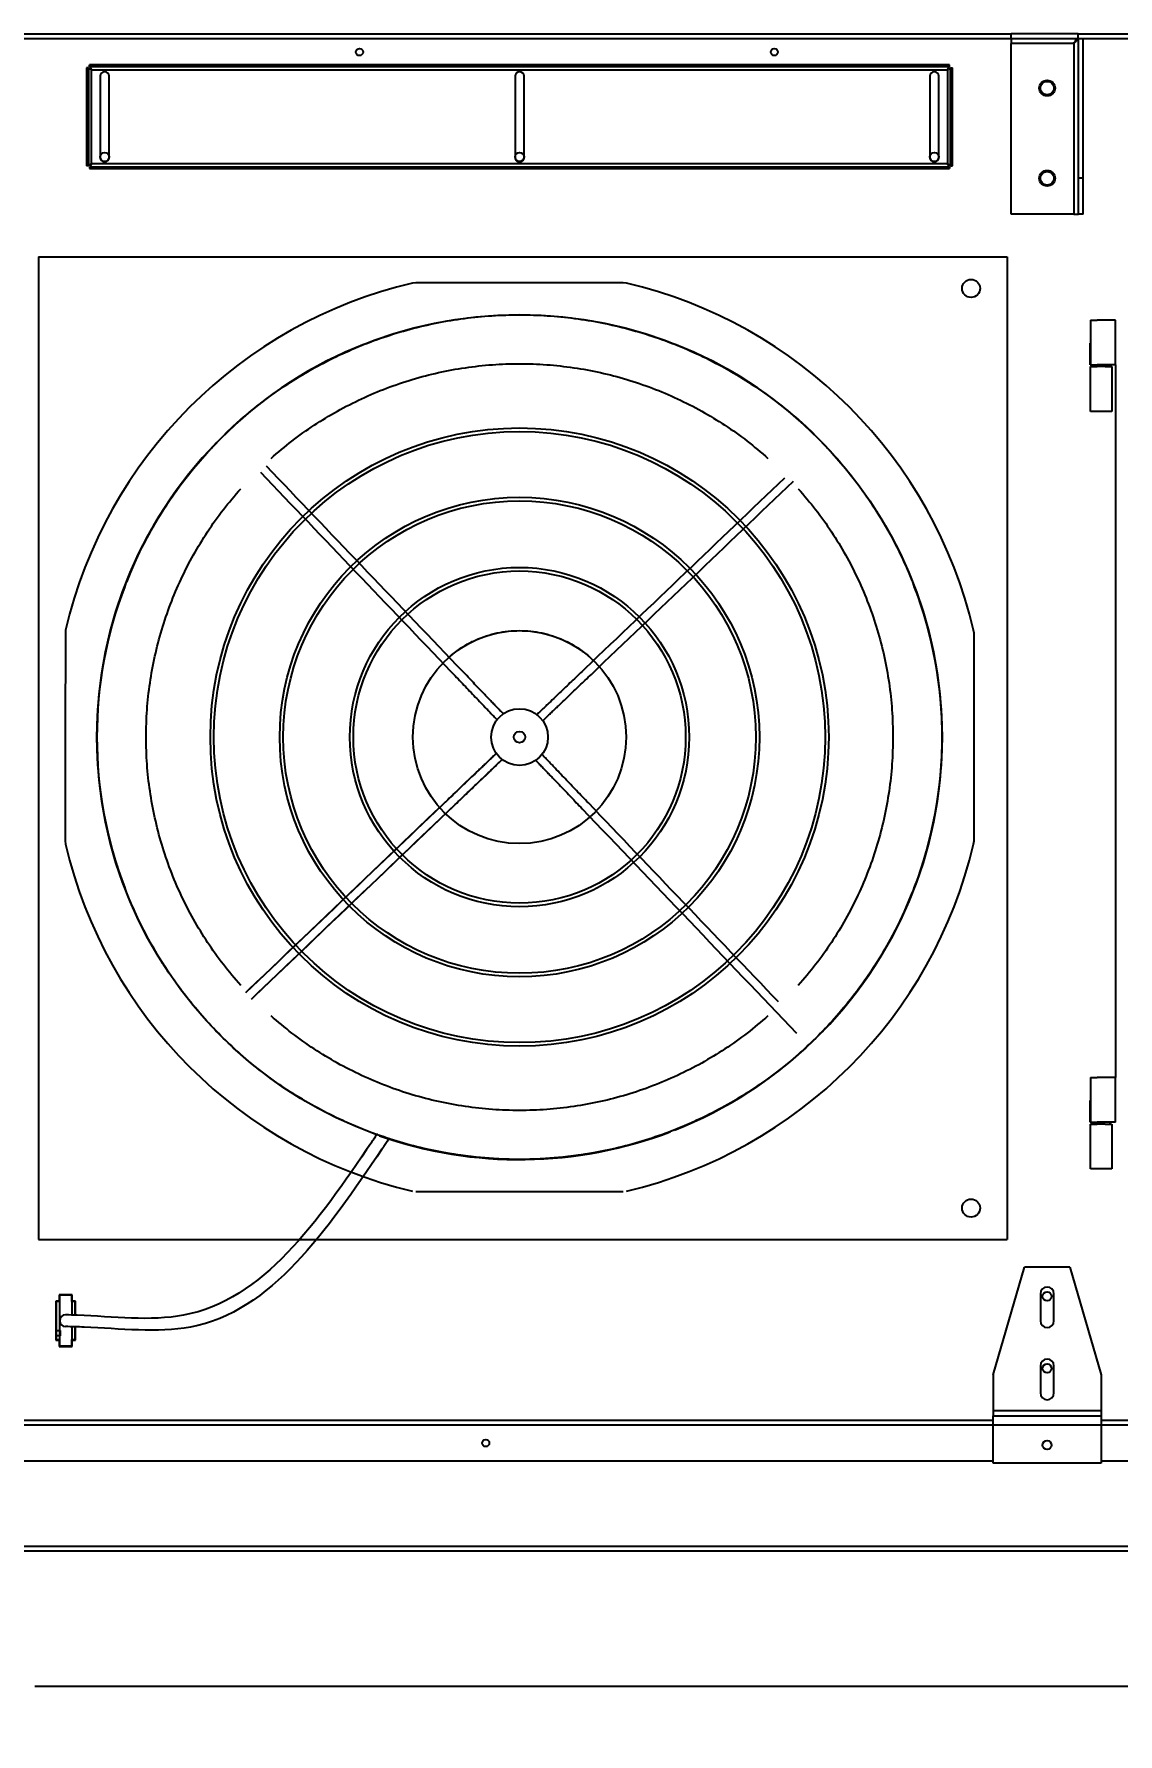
# Model space of a CAD drawing. Header units: inches. Extents: x 547 to 857, y 494 to 690.
# Drawn here: x 661.53 to 691.58, y 534.74 to 581.88 of the extents above; entities that cross this region are included whole.
import ezdxf

# ---------------------------------------------------------------- set-up
doc = ezdxf.new("R2010")
doc.units = ezdxf.units.IN
doc.header["$MEASUREMENT"] = 0
doc.header["$PDSIZE"] = -1
doc.dimstyles.new('RAE Solutions', dxfattribs={"dimtxt": 2, "dimasz": 1.5, "dimexe": 0.5, "dimexo": 0.5, "dimgap": 0.5, "dimtad": 0, "dimtih": 1, "dimtoh": 1, "dimdec": 3, "dimrnd": 0.125, "dimzin": 1, "dimdsep": 46, "dimlunit": 5, "dimtxsty": 'Standard', "dimcen": 0.09, "dimadec": 0, "dimazin": 0, "dimtfac": 1, "dimtdec": 3, "dimtofl": 0, "dimtmove": 0, "dimatfit": 3, "dimfxl": 1, "dimtolj": 1, "dimtzin": 1, "dimarcsym": 0})

# ---------------------------------------------------------------- blocks, each defined once
blk = doc.blocks.new('*D209')
at = {"color": 0, "linetype": 'Continuous', "lineweight": -2}
for p, q in [((588.557, 541.797), (588.557, 535.556)), ((729.548, 541.924), (729.548, 535.556)), ((590.057, 536.056), (656.552, 536.056)), ((728.048, 536.056), (661.552, 536.056))]:
    blk.add_line(p, q, dxfattribs=at)
at = {"color": 0, "linetype": 'Continuous'}
for points in [[(590.057, 536.306), (590.057, 535.806), (588.557, 536.056)], [(728.048, 536.306), (728.048, 535.806), (729.548, 536.056)]]:
    blk.add_solid(points, dxfattribs=at)
at = {"layer": 'Defpoints', "color": 0, "linetype": 'Continuous'}
for p in [(588.557, 542.297), (729.548, 542.424), (729.548, 536.056)]:
    blk.add_point(p, dxfattribs=at)
at = {"color": 0, "linetype": 'Continuous', "lineweight": 25, "insert": (659.052, 536.056), "char_height": 2, "attachment_point": 5}
blk.add_mtext('\\A1;141', dxfattribs=at)

msp = doc.modelspace()

# ---------------------------------------------------------------- linework, layer by layer
at = {"linetype": 'Continuous', "lineweight": 25}
for p, q in [((688.6145, 581.7463), (660.4681, 581.7463)), ((660.4775, 581.8793), (688.6145, 581.8793)), ((688.6145, 581.7493), (688.6145, 581.8793)), ((690.4775, 581.8793), (688.6145, 581.8793)), ((690.4775, 581.7493), (688.6145, 581.7493)), ((688.6145, 581.7493), (688.6145, 581.6153)), ((718.552, 581.7463), (690.4681, 581.7463)), ((690.4775, 581.7493), (690.4775, 581.8793)), ((690.4775, 581.8793), (718.552, 581.8793)), ((690.6145, 581.7422), (690.4845, 581.7422)), ((690.4845, 577.8793), (690.4845, 581.7422)), ((690.6145, 577.8793), (690.6145, 581.7422)), ((690.3505, 581.6153), (688.6145, 581.6153)), ((688.6145, 576.8793), (688.6145, 581.6153)), ((690.3505, 581.6153), (690.3505, 576.8793)), ((663.0388, 580.9438), (662.9888, 580.9438)), ((662.9888, 580.9438), (662.9888, 578.2244)), ((663.0388, 580.9438), (663.0388, 578.2244)), ((686.911, 581.0216), (663.0666, 581.0216)), ((663.0666, 580.9716), (663.0666, 581.0216)), ((686.911, 580.9716), (663.0666, 580.9716)), ((663.1218, 580.8886), (686.8558, 580.8886)), ((663.1218, 578.2796), (663.1218, 580.8886)), ((686.8558, 580.8886), (686.8558, 578.2796)), ((686.911, 580.9716), (686.911, 581.0216)), ((686.9388, 580.9438), (686.9888, 580.9438)), ((686.9388, 578.2244), (686.9388, 580.9438)), ((686.9888, 578.2244), (686.9888, 580.9438)), ((663.3638, 580.7091), (663.3638, 578.4591)), ((663.6138, 578.4591), (663.6138, 580.7091)), ((674.8638, 580.7091), (674.8638, 578.4591)), ((675.1138, 578.4591), (675.1138, 580.7091)), ((686.3638, 580.7091), (686.3638, 578.4591)), ((686.6138, 578.4591), (686.6138, 580.7091)), ((663.0388, 578.2244), (662.9888, 578.2244)), ((663.0666, 578.1966), (663.0666, 578.1466)), ((663.0666, 578.1966), (686.911, 578.1966)), ((663.0666, 578.1466), (686.911, 578.1466)), ((686.8558, 578.2796), (663.1218, 578.2796)), ((686.911, 578.1966), (686.911, 578.1466)), ((686.9388, 578.2244), (686.9888, 578.2244)), ((690.6145, 577.8793), (690.4845, 577.8793)), ((690.4845, 576.8793), (690.4845, 577.8793)), ((690.6145, 576.8793), (690.6145, 577.8793)), ((690.3505, 576.8793), (688.6145, 576.8793)), ((690.3505, 576.8793), (690.4845, 576.8793)), ((690.6145, 576.8793), (690.4845, 576.8793)), ((661.6515, 575.7008), (661.6515, 548.4508)), ((661.6515, 575.7008), (688.5055, 575.7008)), ((688.5055, 575.7008), (688.5055, 548.4508)), ((672.1112, 574.9831), (672.0209, 574.9726)), ((677.8664, 574.9831), (672.1112, 574.9831)), ((677.9567, 574.9726), (677.8664, 574.9831)), ((690.818, 573.9458), (690.818, 573.3112)), ((690.818, 573.9458), (691.0055, 573.9458)), ((691.5055, 573.9458), (691.0055, 573.9458)), ((691.5055, 572.7058), (691.5055, 573.9458)), ((690.808, 572.7058), (690.808, 573.3112)), ((690.808, 573.3112), (690.818, 573.3112)), ((690.818, 573.3112), (690.818, 572.7058)), ((690.808, 572.7058), (690.818, 572.7058)), ((690.818, 572.7058), (691.0055, 572.7058)), ((690.8645, 572.7058), (690.8645, 572.6558)), ((691.5055, 572.7058), (691.0055, 572.7058)), ((691.3645, 572.6558), (691.3645, 572.7058)), ((691.5055, 572.7058), (691.5055, 552.9458)), ((690.8175, 571.4158), (690.8175, 572.6558)), ((690.8175, 572.6558), (691.005, 572.6558)), ((691.224, 572.6558), (691.005, 572.6558)), ((691.224, 572.6558), (691.4115, 572.6558)), ((691.4115, 572.6558), (691.4115, 571.4158)), ((691.005, 571.4158), (690.8175, 571.4158)), ((691.224, 571.4158), (691.005, 571.4158)), ((691.4115, 571.4158), (691.224, 571.4158)), ((687.5872, 565.2623), (687.5767, 565.3526)), ((687.5873, 562.3847), (687.5872, 565.2623)), ((662.3903, 562.3847), (662.3904, 559.5071)), ((687.5872, 559.5071), (687.5873, 562.3847)), ((662.3904, 559.5071), (662.4009, 559.4167)), ((687.5767, 559.4167), (687.5872, 559.5071)), ((690.818, 552.9458), (690.818, 552.3112)), ((690.818, 552.9458), (691.0055, 552.9458)), ((691.5055, 552.9458), (691.0055, 552.9458)), ((691.5055, 551.7058), (691.5055, 552.9458)), ((690.808, 551.7058), (690.808, 552.3112)), ((690.808, 552.3112), (690.818, 552.3112)), ((690.818, 552.3112), (690.818, 551.7058)), ((690.808, 551.7058), (690.818, 551.7058)), ((690.8175, 550.4158), (690.8175, 551.6558)), ((690.8175, 551.6558), (691.005, 551.6558)), ((690.818, 551.7058), (691.0055, 551.7058)), ((690.8645, 551.7058), (690.8645, 551.6558)), ((691.224, 551.6558), (691.005, 551.6558)), ((691.5055, 551.7058), (691.0055, 551.7058)), ((691.224, 551.6558), (691.4115, 551.6558)), ((691.3645, 551.6558), (691.3645, 551.7058)), ((691.4115, 551.6558), (691.4115, 550.4158)), ((691.005, 550.4158), (690.8175, 550.4158)), ((691.224, 550.4158), (691.005, 550.4158)), ((691.4115, 550.4158), (691.224, 550.4158)), ((672.1112, 549.7862), (677.8664, 549.7862)), ((661.6515, 548.4508), (688.5055, 548.4508)), ((688.1145, 544.6997), (688.9895, 547.6857)), ((690.2395, 547.6857), (688.9895, 547.6857)), ((690.2395, 547.6857), (691.1145, 544.6997)), ((662.5868, 546.9193), (662.2268, 546.9193)), ((662.2268, 546.9193), (662.2268, 546.7443)), ((662.5768, 546.9193), (662.2368, 546.9193)), ((662.2368, 546.9193), (662.2368, 546.7443)), ((662.5768, 546.9093), (662.2368, 546.9093)), ((662.2368, 546.9093), (662.2368, 546.7343)), ((662.5768, 546.7443), (662.5768, 546.9193)), ((662.5768, 546.7343), (662.5768, 546.9093)), ((662.5868, 546.7443), (662.5868, 546.9193)), ((689.427, 546.9497), (689.427, 546.1997)), ((689.802, 546.1997), (689.802, 546.9497)), ((662.1318, 546.7443), (662.1318, 545.6593)), ((662.2268, 546.7443), (662.1318, 546.7443)), ((662.1418, 546.7443), (662.1418, 545.9293)), ((662.2368, 546.7443), (662.1418, 546.7443)), ((662.1418, 546.7343), (662.1418, 545.6693)), ((662.2368, 546.7343), (662.1418, 546.7343)), ((662.2368, 546.7343), (662.2368, 545.6693)), ((662.6718, 546.7443), (662.5768, 546.7443)), ((662.6718, 546.7343), (662.5768, 546.7343)), ((662.5768, 546.7343), (662.5768, 546.3603)), ((662.6818, 546.7443), (662.5868, 546.7443)), ((662.6718, 546.357), (662.6718, 546.7443)), ((662.6718, 546.357), (662.6718, 546.7343)), ((662.6718, 546.4954), (662.6718, 546.357)), ((662.6818, 546.3566), (662.6818, 546.7443)), ((662.1418, 545.9293), (662.2518, 545.9293)), ((662.2518, 545.9293), (662.2518, 545.7793)), ((662.5768, 546.0356), (662.5768, 545.6693)), ((662.6718, 545.6793), (662.6718, 546.0333)), ((662.6718, 545.6693), (662.6718, 546.0333)), ((662.6818, 545.6593), (662.6818, 546.033)), ((662.1318, 545.6593), (662.2268, 545.6593)), ((662.2518, 545.7793), (662.1418, 545.7793)), ((662.1418, 545.7793), (662.1418, 545.6793)), ((662.1418, 545.6793), (662.2368, 545.6793)), ((662.1418, 545.6693), (662.2368, 545.6693)), ((662.2268, 545.6593), (662.2268, 545.4843)), ((662.2268, 545.4843), (662.5868, 545.4843)), ((662.2368, 545.6793), (662.2368, 545.5043)), ((662.2368, 545.6693), (662.2368, 545.4943)), ((662.2368, 545.5043), (662.5768, 545.5043)), ((662.2368, 545.4943), (662.5768, 545.4943)), ((662.5768, 545.5043), (662.5768, 545.6793)), ((662.5768, 545.6793), (662.6718, 545.6793)), ((662.5768, 545.4943), (662.5768, 545.6693)), ((662.5768, 545.6693), (662.6718, 545.6693)), ((662.5868, 545.6593), (662.6818, 545.6593)), ((662.5868, 545.4843), (662.5868, 545.6593)), ((689.427, 544.9497), (689.427, 544.1997)), ((689.802, 544.1997), (689.802, 544.9497)), ((688.1145, 544.6997), (688.1145, 543.6997)), ((691.1145, 544.6997), (691.1145, 543.6997)), ((691.1145, 543.6997), (688.1145, 543.6997)), ((688.1145, 543.6997), (688.1145, 543.5657)), ((688.1145, 543.3017), (688.1145, 543.5657)), ((688.1145, 543.5657), (691.1145, 543.5657)), ((691.1145, 543.6997), (691.1145, 543.5657)), ((691.1145, 543.5657), (691.1145, 543.3017)), ((688.1145, 543.4353), (661.1145, 543.4353)), ((688.1145, 543.3023), (661.1145, 543.3023)), ((688.1145, 542.2532), (688.1145, 543.3017)), ((691.1145, 543.3017), (688.1145, 543.3017)), ((729.4975, 543.4353), (691.1145, 543.4353)), ((729.4975, 543.3023), (691.1145, 543.3023)), ((691.1145, 543.3017), (691.1145, 542.2532)), ((688.1145, 542.3103), (661.1145, 542.3103)), ((691.1145, 542.2532), (688.1145, 542.2532)), ((729.4975, 542.3103), (691.1145, 542.3103)), ((588.6636, 539.9558), (729.4405, 539.9558)), ((588.7395, 539.8228), (729.3645, 539.8228))]:
    msp.add_line(p, q, dxfattribs=at)
msp.add_line((662.4009, 565.3526), (662.3903, 562.3847))
for centre, radius in [((670.552, 581.3793), 0.0995), ((682.052, 581.3793), 0.0995), ((689.6145, 580.3793), 0.2188), ((689.6145, 580.3793), 0.1875), ((663.4888, 578.4718), 0.125), ((674.9888, 578.4718), 0.125), ((686.4888, 578.4718), 0.125), ((689.6145, 577.8793), 0.2188), ((689.6145, 577.8793), 0.1875), ((687.5055, 574.8258), 0.25), ((674.9888, 562.3847), 11.7126), ((674.9888, 562.3847), 8.5704), ((674.9888, 562.3847), 8.472), ((674.9888, 562.3847), 6.6478), ((674.9888, 562.3847), 6.5493), ((674.9888, 562.3847), 4.7037), ((674.9888, 562.3847), 4.6053), ((674.9888, 562.3847), 0.7874), ((674.9888, 562.3847), 0.1575), ((674.9888, 562.3847), 0.1575), ((687.5055, 549.3258), 0.25), ((689.6145, 546.8793), 0.125), ((689.6145, 544.8793), 0.125), ((674.052, 542.8103), 0.0995), ((689.6145, 542.7532), 0.125)]:
    msp.add_circle(centre, radius, dxfattribs=at)
msp.add_circle((674.9888, 562.3847), 2.9528)
for centre, radius, start, end in [((663.4888, 580.7091), 0.125, 0, 180), ((674.9888, 580.7091), 0.125, 0, 180), ((686.4888, 580.7091), 0.125, 0, 180), ((663.4888, 578.4591), 0.125, 180, 0), ((674.9888, 578.4591), 0.125, 180, 0), ((686.4888, 578.4591), 0.125, 180, 0), ((674.9888, 562.3847), 12.9331, 103.26667, 166.73333), ((674.9888, 562.3847), 12.9331, 13.26667, 76.73333), ((674.9888, 562.3847), 11.7147, 111.53134, 134.20264), ((674.9888, 562.3847), 11.7147, 45.79736, 68.46866), ((674.9888, 562.3847), 11.7147, 135.79736, 158.46866), ((674.9888, 562.3847), 11.7147, 159.09994, 200.90006), ((674.9888, 562.3847), 11.7147, 339.09994, 20.90006), ((674.9888, 562.3847), 12.9331, 193.26667, 256.73333), ((674.9888, 562.3847), 12.9331, 283.26667, 346.73333), ((674.9888, 562.3847), 11.7147, 315.79736, 338.46866), ((674.9888, 562.3847), 11.7147, 291.53134, 314.20264), ((674.9888, 562.3847), 11.7147, 250.65335, 290.90006), ((689.6145, 546.9497), 0.1875, 0, 180), ((662.4068, 546.2018), 0.1631, 90, 270), ((689.6145, 546.1997), 0.1875, 180, 0), ((689.6145, 544.9497), 0.1875, 0, 180), ((689.6145, 544.1997), 0.1875, 180, 0)]:
    msp.add_arc(centre, radius, start, end, dxfattribs=at)
for points, knots in [([(690.3505, 581.6153), (690.3611, 581.6328), (690.3823, 581.668), (690.414, 581.7123), (690.4457, 581.7432), (690.4669, 581.7473), (690.4775, 581.7493)], [0, 0, 0, 0, 0.24999971, 0.50000315, 0.74999934, 1, 1, 1, 1]), ([(690.4845, 581.7422), (690.4835, 581.7412), (690.4813, 581.7391), (690.4653, 581.7259), (690.439, 581.7025), (690.4003, 581.6639), (690.3678, 581.6322), (690.3505, 581.6153)], [0, 0, 0, 0, 0.15115308, 0.30199712, 0.4605097, 0.71197643, 1, 1, 1, 1]), ([(663.1218, 580.8886), (663.1117, 580.8929), (663.0914, 580.9015), (663.065, 580.9143), (663.0462, 580.9272), (663.0393, 580.937), (663.0389, 580.9425), (663.0388, 580.9438)], [0, 0, 0, 0, 0.2332194, 0.4664915, 0.6997635, 0.9330422, 1, 1, 1, 1]), ([(663.0666, 580.9716), (663.0709, 580.9705), (663.0795, 580.9683), (663.0924, 580.9515), (663.1052, 580.9272), (663.1151, 580.9045), (663.1206, 580.8915), (663.1218, 580.8886)], [0, 0, 0, 0, 0.2332203, 0.4664921, 0.6997636, 0.9330435, 1, 1, 1, 1]), ([(686.8558, 580.8886), (686.8601, 580.8987), (686.8687, 580.919), (686.8815, 580.9454), (686.8944, 580.9642), (686.9042, 580.9711), (686.9097, 580.9715), (686.911, 580.9716)], [0, 0, 0, 0, 0.2332176, 0.4664862, 0.6997697, 0.9330482, 1, 1, 1, 1]), ([(686.9388, 580.9438), (686.9377, 580.9395), (686.9355, 580.9309), (686.9187, 580.918), (686.8944, 580.9051), (686.8717, 580.8953), (686.8587, 580.8898), (686.8558, 580.8886)], [0, 0, 0, 0, 0.2332229, 0.4664916, 0.6997641, 0.9330449, 1, 1, 1, 1]), ([(663.0388, 578.2244), (663.0399, 578.2287), (663.0421, 578.2373), (663.0589, 578.2502), (663.0832, 578.263), (663.1059, 578.2729), (663.1189, 578.2784), (663.1218, 578.2796)], [0, 0, 0, 0, 0.2332187, 0.4664869, 0.6997608, 0.9330363, 1, 1, 1, 1]), ([(663.1218, 578.2796), (663.1175, 578.2695), (663.1089, 578.2492), (663.0961, 578.2228), (663.0832, 578.204), (663.0734, 578.1971), (663.0679, 578.1967), (663.0666, 578.1966)], [0, 0, 0, 0, 0.2332208, 0.4664942, 0.6997656, 0.9330446, 1, 1, 1, 1]), ([(686.8558, 578.2796), (686.8659, 578.2753), (686.8862, 578.2667), (686.9126, 578.2538), (686.9314, 578.241), (686.9383, 578.2312), (686.9387, 578.2257), (686.9388, 578.2244)], [0, 0, 0, 0, 0.233223, 0.4664906, 0.6997665, 0.933046, 1, 1, 1, 1]), ([(686.911, 578.1966), (686.9067, 578.1977), (686.8981, 578.1998), (686.8852, 578.2166), (686.8724, 578.241), (686.8625, 578.2637), (686.857, 578.2767), (686.8558, 578.2796)], [0, 0, 0, 0, 0.2332229, 0.4664903, 0.6997614, 0.9330409, 1, 1, 1, 1]), ([(663.2793, 562.3847), (663.2841, 562.6401), (663.2938, 563.151), (663.3718, 563.9141), (663.4959, 564.6707), (663.6702, 565.4175), (663.8928, 566.1513), (664.1629, 566.8689), (664.4793, 567.5673), (664.8408, 568.2436), (665.2457, 568.8948), (665.6924, 569.5181), (666.1788, 570.1108), (666.703, 570.6705), (667.2627, 571.1946), (667.8554, 571.6811), (668.4787, 572.1277), (669.1299, 572.5326), (669.8061, 572.8941), (670.5046, 573.2106), (671.2222, 573.4807), (671.956, 573.7033), (672.7028, 573.8774), (673.4593, 574.0023), (674.2224, 574.0775), (674.9888, 574.1025), (675.7552, 574.0775), (676.5183, 574.0023), (677.2748, 573.8774), (678.0216, 573.7033), (678.7554, 573.4807), (679.473, 573.2106), (680.1715, 572.8941), (680.8477, 572.5326), (681.4989, 572.1277), (682.1222, 571.6811), (682.7149, 571.1946), (683.2746, 570.6705), (683.7988, 570.1108), (684.2852, 569.5181), (684.7319, 568.8948), (685.1368, 568.2436), (685.4983, 567.5673), (685.8147, 566.8689), (686.0848, 566.1512), (686.3074, 565.4175), (686.4817, 564.6707), (686.6058, 563.9141), (686.6838, 563.151), (686.6935, 562.6401), (686.6983, 562.3847)], [0, 0, 0, 0, 0.0208333, 0.0416667, 0.0625, 0.0833333, 0.1041667, 0.125, 0.1458333, 0.1666667, 0.1875, 0.2083334, 0.2291667, 0.25, 0.2708334, 0.2916666, 0.3125, 0.3333333, 0.3541667, 0.375, 0.3958333, 0.4166666, 0.4375001, 0.4583333, 0.4791667, 0.5, 0.5208333, 0.5416667, 0.5625, 0.5833334, 0.6041667, 0.625, 0.6458334, 0.6666667, 0.6875, 0.7083334, 0.7291667, 0.75, 0.7708333, 0.7916667, 0.8125, 0.8333333, 0.8541667, 0.875, 0.8958333, 0.9166667, 0.9375, 0.9583333, 0.9791667, 1, 1, 1, 1]), ([(668.1016, 570.1134), (668.2926, 570.2766), (668.6747, 570.6029), (669.291, 571.0379), (669.9348, 571.43), (670.6062, 571.7734), (671.3006, 572.0674), (672.0145, 572.3099), (672.7442, 572.5), (673.4857, 572.6364), (674.2353, 572.7186), (674.9888, 572.746), (675.7423, 572.7186), (676.4919, 572.6364), (677.2334, 572.5), (677.9631, 572.3099), (678.6771, 572.0674), (679.3714, 571.7734), (680.0428, 571.43), (680.6866, 571.0379), (681.3029, 570.6029), (681.685, 570.2766), (681.876, 570.1134)], [0, 0, 0, 0, 0.04999991, 0.09999992, 0.14999988, 0.19999993, 0.25, 0.30000004, 0.35000001, 0.40000012, 0.45000007, 0.49999985, 0.54999995, 0.5999999, 0.65000001, 0.69999997, 0.75000002, 0.80000009, 0.85, 0.89999996, 0.94999997, 1, 1, 1, 1]), ([(674.5409, 563.0244), (674.5164, 563.05), (674.4611, 563.1078), (674.3753, 563.1976), (674.2832, 563.294), (674.1903, 563.3912), (674.0963, 563.4896), (673.9356, 563.6577), (673.708, 563.8959), (673.4583, 564.1571), (673.3062, 564.3164), (673.2523, 564.3728), (673.2523, 564.3728), (673.2523, 564.3728), (673.2523, 564.3728), (671.4939, 566.2135), (669.7354, 568.0543), (667.977, 569.895)], [0, 0, 0, 0, 0.0569934, 0.1284733, 0.1996553, 0.2712092, 0.3445962, 0.4184681, 0.6452378, 0.8743866, 1, 1, 1, 1, 1, 1, 5.101091, 5.101091, 5.101091, 5.101091]), ([(667.809, 569.727), (669.5653, 567.8891), (671.3216, 566.0512), (673.0779, 564.2133), (673.1885, 564.0976), (673.404, 563.8721), (673.7238, 563.5374), (673.9599, 563.2904), (674.117, 563.126), (674.1955, 563.0439), (674.2797, 562.9557), (674.3378, 562.8949), (674.3704, 562.8609)], [-4.0819958, -4.0819958, -4.0819958, -4.0819958, 0, 0, 0, 0.2569054, 0.5009392, 0.742315, 0.8045877, 0.8653534, 0.9244711, 1, 1, 1, 1]), ([(682.3311, 569.5645), (680.4907, 567.8058), (678.6504, 566.0471), (676.81, 564.2884), (676.6968, 564.1803), (676.4738, 563.9671), (676.1416, 563.6496), (675.8946, 563.4136), (675.7302, 563.2565), (675.648, 563.178), (675.5615, 563.0953), (675.5024, 563.0389), (675.47, 563.0079)], [-4.1105294, -4.1105294, -4.1105294, -4.1105294, 0, 0, 0, 0.2528246, 0.4982351, 0.7409713, 0.8035953, 0.8647041, 0.924154, 0.9963735, 0.9963735, 0.9963735, 0.9963735]), ([(675.6332, 562.8371), (675.6573, 562.8601), (675.7135, 562.9138), (675.8017, 562.9982), (675.8981, 563.0902), (675.9953, 563.1831), (676.0937, 563.2772), (676.2619, 563.4379), (676.5, 563.6654), (676.7624, 563.9162), (676.9227, 564.0694), (676.9802, 564.1243), (676.9802, 564.1243), (676.9802, 564.1243), (676.9802, 564.1243), (678.8478, 565.9102), (680.7155, 567.6962), (682.5831, 569.4821)], [0.0036723, 0.0036723, 0.0036723, 0.0036723, 0.0570282, 0.1283208, 0.1993194, 0.2706881, 0.3438843, 0.4175641, 0.6437447, 0.8722989, 1, 1, 1, 1, 1, 1, 5.1531428, 5.1531428, 5.1531428, 5.1531428]), ([(664.6366, 562.3847), (664.6419, 562.6358), (664.6524, 563.1382), (664.7377, 563.8877), (664.8733, 564.6293), (665.0636, 565.359), (665.3061, 566.0729), (665.6, 566.7673), (665.9434, 567.4386), (666.3355, 568.0825), (666.7705, 568.6988), (667.0969, 569.0809), (667.26, 569.2719)], [0, 0, 0, 0, 0.1, 0.2, 0.3, 0.4000001, 0.5, 0.6000001, 0.7000001, 0.8000001, 0.9000001, 1, 1, 1, 1]), ([(682.7176, 569.2719), (682.8807, 569.0809), (683.2071, 568.6988), (683.6421, 568.0825), (684.0342, 567.4386), (684.3776, 566.7673), (684.6715, 566.0729), (684.914, 565.359), (685.1043, 564.6293), (685.2399, 563.8877), (685.3252, 563.1382), (685.3357, 562.6358), (685.341, 562.3847)], [0, 0, 0, 0, 0.1, 0.1999999, 0.3, 0.4, 0.5, 0.6, 0.7, 0.8, 0.9, 1, 1, 1, 1]), ([(673.037, 564.5981), (673.1064, 564.6569), (673.2547, 564.7827), (673.506, 564.9438), (673.7821, 565.0857), (674.072, 565.1973), (674.3719, 565.2774), (674.6787, 565.328), (674.8854, 565.3343), (674.9888, 565.3374)], [0, 0, 0, 0, 0.1279186, 0.2732661, 0.4186119, 0.5639605, 0.7093065, 0.8546544, 1, 1, 1, 1]), ([(674.9888, 565.3374), (675.0922, 565.3343), (675.2989, 565.328), (675.6057, 565.2774), (675.9056, 565.1973), (676.1954, 565.0855), (676.4722, 564.9445), (676.7311, 564.7735), (676.9206, 564.6263), (677.0152, 564.5291), (677.0377, 564.506)], [0, 0, 0, 0, 0.1367586, 0.2735174, 0.4102743, 0.5470337, 0.6837905, 0.8205489, 0.9573069, 1, 1, 1, 1]), ([(686.6983, 562.3847), (686.6935, 562.1292), (686.6838, 561.6183), (686.6058, 560.8552), (686.4817, 560.0986), (686.3074, 559.3518), (686.0848, 558.6181), (685.8147, 557.9004), (685.4983, 557.202), (685.1368, 556.5257), (684.7319, 555.8745), (684.2852, 555.2513), (683.7988, 554.6585), (683.2746, 554.0989), (682.7149, 553.5747), (682.1222, 553.0882), (681.4989, 552.6416), (680.8477, 552.2367), (680.1715, 551.8752), (679.473, 551.5587), (678.7554, 551.2886), (678.0216, 551.066), (677.2748, 550.8919), (676.5183, 550.767), (675.7552, 550.6919), (674.9888, 550.6668), (674.2224, 550.6919), (673.4593, 550.767), (672.7028, 550.8919), (671.956, 551.066), (671.2222, 551.2886), (670.5046, 551.5587), (669.8061, 551.8752), (669.1299, 552.2367), (668.4787, 552.6416), (667.8554, 553.0882), (667.2627, 553.5747), (666.703, 554.0989), (666.1788, 554.6585), (665.6924, 555.2513), (665.2457, 555.8745), (664.8408, 556.5257), (664.4793, 557.202), (664.1629, 557.9004), (663.8928, 558.6181), (663.6702, 559.3518), (663.4959, 560.0986), (663.3718, 560.8552), (663.2938, 561.6183), (663.2841, 562.1292), (663.2793, 562.3847)], [0, 0, 0, 0, 0.0208333, 0.0416667, 0.0625, 0.0833333, 0.1041667, 0.125, 0.1458333, 0.1666667, 0.1875, 0.2083333, 0.2291667, 0.25, 0.2708333, 0.2916666, 0.3125, 0.3333333, 0.3541666, 0.375, 0.3958333, 0.4166666, 0.4375, 0.4583333, 0.4791667, 0.5, 0.5208333, 0.5416667, 0.5624999, 0.5833334, 0.6041667, 0.625, 0.6458333, 0.6666667, 0.6875, 0.7083334, 0.7291666, 0.75, 0.7708333, 0.7916666, 0.8125, 0.8333333, 0.8541667, 0.875, 0.8958333, 0.9166667, 0.9375, 0.9583333, 0.9791667, 1, 1, 1, 1]), ([(667.26, 555.4974), (667.0969, 555.6884), (666.7705, 556.0705), (666.3355, 556.6868), (665.9434, 557.3307), (665.6, 558.002), (665.3061, 558.6964), (665.0636, 559.4104), (664.8733, 560.14), (664.7377, 560.8816), (664.6524, 561.6311), (664.6419, 562.1335), (664.6366, 562.3847)], [0, 0, 0, 0, 0.0999999, 0.1999999, 0.2999999, 0.3999999, 0.5, 0.5999999, 0.7, 0.8, 0.9, 1, 1, 1, 1]), ([(685.341, 562.3847), (685.3357, 562.1335), (685.3252, 561.6311), (685.2399, 560.8816), (685.1043, 560.14), (684.914, 559.4104), (684.6715, 558.6964), (684.3776, 558.002), (684.0342, 557.3307), (683.6421, 556.6868), (683.2071, 556.0705), (682.8807, 555.6884), (682.7176, 555.4974)], [0, 0, 0, 0, 0.10000001, 0.20000001, 0.30000005, 0.40000004, 0.49999999, 0.59999998, 0.70000005, 0.80000007, 0.90000005, 1, 1, 1, 1]), ([(674.3493, 561.9369), (674.3236, 561.9123), (674.2657, 561.857), (674.1759, 561.7712), (674.0795, 561.6791), (673.9823, 561.5862), (673.8839, 561.4922), (673.7157, 561.3314), (673.4776, 561.1039), (673.2161, 560.854), (673.0567, 560.7017), (673.0001, 560.6476), (671.1324, 558.8627), (669.2646, 557.0778), (667.3969, 555.2929)], [0, 0, 0, 0, 0.0571103, 0.1285494, 0.1996939, 0.2712092, 0.3445558, 0.4183871, 0.6450323, 0.874058, 1, 1, 1, 5.1585115, 5.1585115, 5.1585115, 5.1585115]), ([(682.1687, 555.0424), (680.4118, 556.8808), (678.655, 558.7192), (676.8981, 560.5576), (676.7881, 560.6728), (676.5731, 560.8978), (676.2538, 561.2319), (676.0177, 561.4789), (675.8606, 561.6433), (675.7821, 561.7255), (675.698, 561.8135), (675.6401, 561.8741), (675.6077, 561.908)], [-4.0895412, -4.0895412, -4.0895412, -4.0895412, 0, 0, 0, 0.2561027, 0.5005159, 0.7422669, 0.8046364, 0.8654965, 0.9247061, 1, 1, 1, 1]), ([(667.5602, 555.1223), (669.4268, 556.9061), (671.2934, 558.6898), (673.16, 560.4736), (673.2757, 560.5842), (673.5013, 560.7998), (673.836, 561.1197), (674.083, 561.3557), (674.2474, 561.5128), (674.3296, 561.5913), (674.4174, 561.6753), (674.4779, 561.733), (674.5116, 561.7653)], [-4.1481599, -4.1481599, -4.1481599, -4.1481599, 0, 0, 0, 0.2572, 0.5013761, 0.7428914, 0.8052003, 0.8660018, 0.9251526, 1, 1, 1, 1]), ([(675.4364, 561.7453), (675.461, 561.7195), (675.5164, 561.6616), (675.6023, 561.5717), (675.6944, 561.4754), (675.7873, 561.3782), (675.8813, 561.2798), (676.042, 561.1116), (676.2696, 560.8734), (676.5198, 560.6116), (676.6725, 560.4518), (676.7269, 560.3949), (678.7075, 558.3223), (680.6881, 556.2496), (682.6688, 554.177)], [0, 0, 0, 0, 0.057144, 0.1285215, 0.1996015, 0.2710529, 0.3443346, 0.4181006, 0.6445454, 0.8733658, 1, 1, 1, 5.6105371, 5.6105371, 5.6105371, 5.6105371]), ([(681.876, 554.6559), (681.685, 554.4927), (681.3029, 554.1664), (680.6866, 553.7314), (680.0428, 553.3393), (679.3714, 552.9959), (678.6771, 552.702), (677.9631, 552.4594), (677.2334, 552.2694), (676.4919, 552.1329), (675.7423, 552.0507), (674.9888, 552.0233), (674.2353, 552.0507), (673.4857, 552.1329), (672.7442, 552.2694), (672.0145, 552.4594), (671.3006, 552.702), (670.6062, 552.9959), (669.9348, 553.3393), (669.291, 553.7314), (668.6747, 554.1664), (668.2926, 554.4927), (668.1016, 554.6559)], [0, 0, 0, 0, 0.05000005, 0.10000004, 0.15000001, 0.19999991, 0.24999998, 0.30000002, 0.35, 0.4000001, 0.45000005, 0.50000015, 0.54999993, 0.59999988, 0.64999998, 0.69999996, 0.75000001, 0.80000007, 0.85000011, 0.90000008, 0.95000007, 1, 1, 1, 1]), ([(671.3822, 551.2684), (671.3539, 551.2267), (671.3256, 551.1849), (671.2973, 551.1432), (671.2973, 551.1432), (671.2973, 551.1432), (671.2973, 551.1432), (671.2727, 551.1069), (671.2481, 551.0706), (671.2235, 551.0342), (671.2068, 551.0096), (671.1901, 550.985), (671.1735, 550.9604), (669.6447, 548.704), (667.4947, 545.5306), (663.7388, 546.0069), (662.5743, 546.0364), (662.4023, 546.0387)], [-0.3298403, -0.3298403, -0.3298403, -0.3298403, -0.195731, -0.195731, -0.195731, -0.195731, -0.195731, -0.195731, -0.079089, -0.079089, -0.079089, 0, 0, 0, 7.2472697, 10.1929424, 10.7060179, 10.7060179, 10.7060179, 10.7060179]), ([(671.049, 551.387), (671.0219, 551.3469), (670.9947, 551.3068), (670.9675, 551.2667), (670.9432, 551.2309), (670.9189, 551.195), (670.8945, 551.1591), (670.8936, 551.1577), (670.8926, 551.1563), (670.8917, 551.1549), (669.3932, 548.9444), (667.2537, 545.8668), (663.6164, 546.3281), (662.5144, 546.3625), (662.4068, 546.3649)], [-0.1037755, -0.1037755, -0.1037755, -0.1037755, 0.0250348, 0.0250348, 0.0250348, 0.1403463, 0.1403463, 0.1403463, 0.1448443, 0.1448443, 0.1448443, 7.2472697, 10.1929424, 10.5128293, 10.5128293, 10.5128293, 10.5128293])]:
    msp.add_open_spline(points, degree=3, knots=knots, dxfattribs=at)
for points in [[(674.3441, 561.9326), (672.055, 559.7466), (669.766, 557.5605), (667.4769, 555.3745)], [(667.6467, 555.2046), (669.9337, 557.3902), (672.2206, 559.5758), (674.5076, 561.7614)]]:
    msp.add_open_spline(points, degree=3, dxfattribs=at)

# ---------------------------------------------------------------- dimensions: what is measured, and where the dimension line sits
dim = msp.add_linear_dim(base=(729.5475, 536.0556), p1=(588.5565, 542.2973), p2=(729.5475, 542.4245), dimstyle='RAE Solutions', dxfattribs=at)
dim.commit()
dim.dimension.update_dxf_attribs({"geometry": '*D209', "text_midpoint": (659.052, 536.0556)})

doc.saveas('drawing.dxf')
